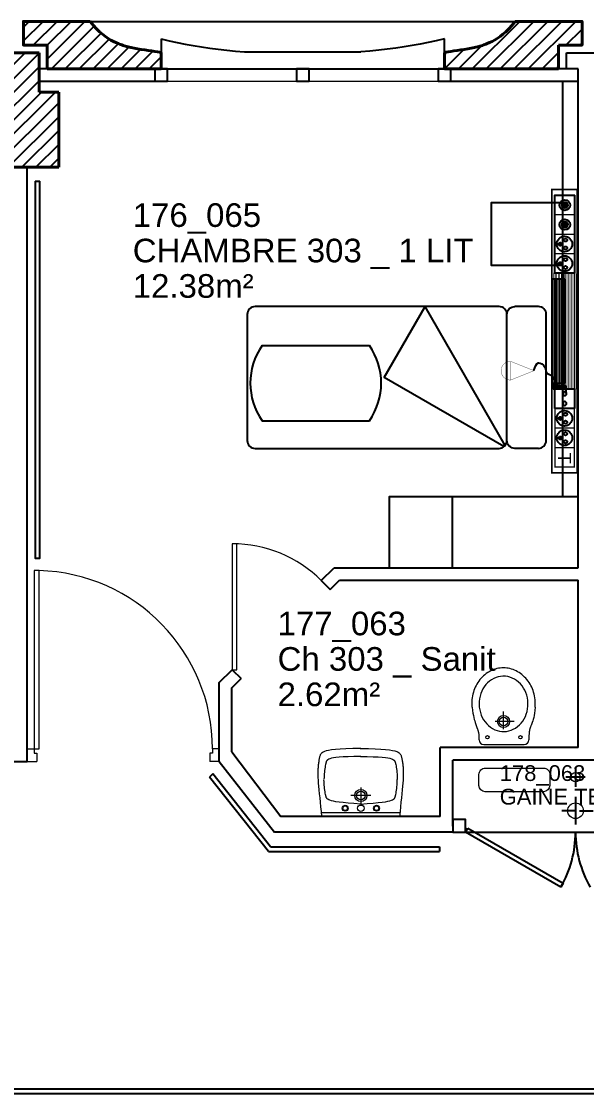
# Model space of a CAD drawing. Header units: metres. Extents: x 143.8 to 210.8, y 45.3 to 115.9.
# Drawn here: x 174.51 to 178.1, y 60.69 to 67.5 of the extents above; entities that cross this region are included whole.
import ezdxf

# ---------------------------------------------------------------- set-up
doc = ezdxf.new("R2010")
doc.units = ezdxf.units.M
doc.header["$LTSCALE"] = 0.6
doc.header["$MEASUREMENT"] = 0
doc.linetypes.add('CONTINU', pattern=[0])
doc.linetypes.add('HIDDEN2', pattern=[0.1875, 0.125, -0.0625])
doc.layers.get('0').update_dxf_attribs({"linetype": 'CONTINUOUS'})
for name, color, linetype in [('009 main courant', 181, 'CONTINUOUS'), ('400 Lits', 150, 'CONTINUOUS'), ('A_AGENC', 204, 'CONTINUOUS'), ('A_EQMP', 142, 'CONTINUOUS'), ('A_Etiqu_Gaine', 8, 'CONTINUOUS'), ('A_Etiqu_Gaine_code', 8, 'CONTINUOUS'), ('A_Etiqu_Local', 8, 'CONTINUOUS'), ('A_HACH_STRUC', 7, 'CONTINUOUS'), ('A_MUR_CLOIS', 8, 'CONTINU'), ('A_MURS_ALÈG', 7, 'CONTINU')]:
    doc.layers.add(name, color=color, linetype=linetype)
for name, color, linetype, lineweight in [('A_CHASS', 4, 'CONTINU', 0), ('A_MURS_STRU', 7, 'CONTINU', 40), ('A_PORTE', 8, 'CONTINU', 0), ('A_SANI', 5, 'CONTINU', 0)]:
    doc.layers.add(name, color=color, linetype=linetype, lineweight=lineweight)
doc.styles.add('Attribut', font='arial.ttf')
pattern_1 = [(0, (-148.712983, -85.579135), (0.0046875, 0.009375), [0, -0.009375])]

# ---------------------------------------------------------------- blocks, each defined once
blk = doc.blocks.new('TIRETTE-LIT')
at = {"layer": 'A_EQMP'}
h = blk.add_hatch(color=256, dxfattribs=at)
h.paths.add_polyline_path([(8.95, 3.75, 1), (6.05, 3.75, 1)])
h.paths.add_polyline_path([(6.05, -3.75, 1), (8.95, -3.75, 1)])
for p, q in [((0, 7.5), (0, -7.5)), ((15, 7.5), (0, 7.5)), ((15, -7.5), (15, 7.5)), ((0, -7.5), (15, -7.5))]:
    blk.add_line(p, q, dxfattribs=at)
at = {"layer": 'A_EQMP', "const_width": 0.24}
for points in [[(31.04, 21.42), (49.04, 28.62)], [(49.04, 28.62), (49.04, 14.22)], [(31.04, 21.42), (49.04, 14.22)]]:
    blk.add_lwpolyline(points, dxfattribs=at)
for points in [[(49.04, 14.22, 1), (49.04, 28.62, 1)], [(49.04, 27.42, 1.477033), (49.04, 27.42)]]:
    blk.add_lwpolyline(points, format="xyb", dxfattribs=at)
at = {"layer": 'A_EQMP'}
for centre in [(7.5, 3.75), (7.5, -3.75)]:
    blk.add_circle(centre, 1.45, dxfattribs=at)
blk.add_spline([(31.1, 21.54), (27.52, 27.45), (22.69, 24.22), (21.08, 19.57), (16.82, 17.32), (12.68, 10.42), (6.83, 9.91), (7.17, 3.87)], degree=3, dxfattribs=at)
blk = doc.blocks.new('A$C01C47C35')
at = {"layer": 'A_EQMP', "linetype": 'Continuous'}
h = blk.add_hatch(dxfattribs=at)
h.set_pattern_fill('DOTS', color=256, scale=0.15, style=0)
h.set_pattern_definition(pattern_1)
edge = h.paths.add_edge_path()
edge.add_line((1.2716, 0.4664), (1.2726, 0.4664))
edge.add_line((1.2726, 0.4664), (1.2726, 0.4839))
edge.add_line((1.2726, 0.4839), (0.5387, 0.4839))
edge.add_line((0.5387, 0.4839), (0.5387, 0.3239))
edge.add_line((0.5387, 0.3239), (0.574, 0.3239))
edge.add_line((0.574, 0.3239), (0.574, 0.4066))
edge.add_line((0.574, 0.4066), (0.905, 0.4066))
edge.add_line((0.905, 0.4066), (1.236, 0.4066))
edge.add_line((1.236, 0.4066), (1.236, 0.3499))
edge.add_spline(control_points=[(1.236, 0.3499), (1.2411, 0.3527), (1.2564, 0.3661), (1.2412, 0.4135), (1.2624, 0.4158), (1.2716, 0.4145)], knot_values=[28.337457, 28.337457, 28.337457, 28.337457, 30.502349, 36.382785, 39.476515, 39.476515, 39.476515, 39.476515], degree=3, periodic=0)
edge.add_line((1.2716, 0.4145), (1.2716, 0.4664))
at = {"layer": 'A_EQMP', "linetype": 'HIDDEN2'}
for points in [[(0.1237, 0.4052, 1), (0.0853, 0.4052, 1)], [(0.2478, 0.4052, 1), (0.2095, 0.4052, 1)], [(0.3424, 0.3767, 1), (0.3629, 0.3767, 1)], [(0.4665, 0.3767, 1), (0.487, 0.3767, 1)], [(1.4493, 0.3767, 1), (1.4697, 0.3767, 1)], [(1.5734, 0.3767, 1), (1.5939, 0.3767, 1)]]:
    blk.add_hatch(color=256, dxfattribs=at).paths.add_polyline_path(points)
at = {"layer": 'A_EQMP', "linetype": 'Continuous'}
h = blk.add_hatch(dxfattribs=at)
h.set_pattern_fill('DOTS', color=256, scale=0.15, style=0)
h.set_pattern_definition(pattern_1)
edge = h.paths.add_edge_path()
edge.add_spline(control_points=[(1.2716, 0.4145), (1.2624, 0.4158), (1.2412, 0.4135), (1.2564, 0.3661), (1.2411, 0.3527), (1.236, 0.3499)], knot_values=[28.337457, 28.337457, 28.337457, 28.337457, 31.431187, 37.311623, 39.476515, 39.476515, 39.476515, 39.476515], degree=3, periodic=0)
edge.add_line((1.236, 0.3499), (1.236, 0.3239))
edge.add_line((1.236, 0.3239), (1.2739, 0.3239))
edge.add_line((1.2739, 0.3239), (1.2739, 0.3423))
edge.add_line((1.2739, 0.3423), (1.2722, 0.3423))
edge.add_line((1.2722, 0.3423), (1.2722, 0.3423))
edge.add_line((1.2722, 0.3423), (1.2716, 0.3423))
edge.add_line((1.2716, 0.3423), (1.2716, 0.4145))
at = {"layer": 'A_EQMP'}
h = blk.add_hatch(dxfattribs=at)
h.set_pattern_fill('PLASTI', color=1, scale=0.16551, style=0)
h.set_pattern_definition([(360, (-8.3594, 6.80946), (1e-17, 0.04137741), []), (360, (-8.3594, 6.81463), (1e-17, 0.04137741), []), (360, (-8.3594, 6.819804), (1e-17, 0.04137741), []), (360, (-8.3594, 6.83532), (1e-17, 0.04137741), [])])
h.paths.add_polyline_path([(1.236, 0.3239), (1.236, 0.4066), (0.905, 0.4066), (0.574, 0.4066), (0.574, 0.3239)])
for p, q in [((0.574, 0.4066), (0.574, 0.3239)), ((0.905, 0.4066), (0.574, 0.4066)), ((0.905, 0.4066), (1.236, 0.4066)), ((1.236, 0.3239), (1.236, 0.4066)), ((0.574, 0.3239), (1.236, 0.3239))]:
    blk.add_line(p, q, dxfattribs=at)
for points, const_width in [([(1.805, 0.3239), (1.805, 0.4839), (0.005, 0.4839), (0.005, 0.3239)], 0.01), ([(0.5378, 0.3423), (0.5378, 0.4664), (0.0412, 0.4664), (0.0412, 0.3423)], 0.00828), ([(1.7688, 0.3423), (1.7688, 0.4664), (1.2722, 0.4664), (1.2722, 0.3423)], 0.00828)]:
    blk.add_lwpolyline(points, close=True, dxfattribs=dict(at, const_width=const_width))
at = {"layer": 'A_EQMP', "linetype": 'Continuous'}
blk.add_lwpolyline([(0.0412, 0.4664), (0.5378, 0.4664), (0.5378, 0.3423), (0.0412, 0.3423)], close=True, dxfattribs=at)
at = {"layer": 'A_EQMP', "const_width": 0.00828}
for points in [[(0.1654, 0.4664), (0.1654, 0.3423)], [(0.2895, 0.4664), (0.2895, 0.3423)], [(0.2895, 0.4664), (0.2895, 0.3423)], [(0.4136, 0.4664), (0.4136, 0.3423)], [(1.3964, 0.4664), (1.3964, 0.3423)], [(1.5205, 0.4664), (1.5205, 0.3423)], [(1.6446, 0.4664), (1.6446, 0.3423)], [(1.7688, 0.4664), (1.7688, 0.3423)]]:
    blk.add_lwpolyline(points, dxfattribs=at)
at = {"layer": 'A_EQMP'}
for centre, radius in [((0.1045, 0.4058), 0.0338), ((0.1045, 0.4052), 0.0192), ((0.2286, 0.4058), 0.0338), ((0.2286, 0.4052), 0.0192), ((0.3517, 0.4036), 0.0493), ((0.4759, 0.4036), 0.0493), ((1.4586, 0.4036), 0.0493), ((1.5827, 0.4036), 0.0493)]:
    blk.add_circle(centre, radius, dxfattribs=at)
at = {"layer": 'A_EQMP', "linetype": 'HIDDEN2'}
for centre in [(0.3265, 0.41), (0.3769, 0.41), (0.4506, 0.41), (0.5011, 0.41), (1.4334, 0.41), (1.4838, 0.41), (1.5575, 0.41), (1.6079, 0.41), (0.3526, 0.3767), (0.4768, 0.3767), (1.4595, 0.3767), (1.5836, 0.3767)]:
    blk.add_circle(centre, 0.0102, dxfattribs=at)
at = {"layer": 'A_EQMP', "linetype": 'HIDDEN2', "xscale": -0.00827548159, "yscale": 0.00827548159, "zscale": 0.00827548159, "rotation": 90}
blk.add_blockref('TIRETTE-LIT', (1.3337, 0.4664), dxfattribs=at)
at = {"layer": 'A_EQMP', "linetype": 'HIDDEN2', "insert": (1.6759, 0.4453), "char_height": 0.082755, "width": 0.124132, "attachment_point": 1}
blk.add_mtext('\\fArial|b0|i0|c0|p34;T', dxfattribs=at)
blk = doc.blocks.new('A_Etiqu_Local')
at = {"style": 'Attribut', "flags": 1}
for tag, p in [('CODE_HOPITAL', (-0.4463, 1.632)), ('CODE_SITE', (-0.4463, 1.407)), ('CODE_BATIMENT', (-0.4463, 1.182)), ('CODE_SECTEUR', (-0.4463, 0.957)), ('CODE_ETAGE', (-0.4463, 0.732)), ('NOM_NORMALISE', (-0.4463, -0.843)), ('SECTEUR_ACTIVITE', (-0.4463, -1.068)), ('SOUS_SECTEUR_ACTIVITE', (-0.4463, -1.293)), ('VOLUME', (-0.4463, -1.518)), ('SERVICE', (-0.4463, -1.743)), ('CODE_UG', (-0.4463, -1.968)), ('CODE_UA', (-0.4463, -2.193)), ('CODE_POLE', (-0.4463, -2.418)), ('OCCUPANT_EXTERNE', (-0.4463, -2.643)), ('DISPONIBILITE', (-0.4463, -2.868)), ('ACCES_HANDICAPES', (-0.4463, -3.093)), ('NATURE_SOL', (-0.4463, -3.318)), ('RISQUE_LABORATOIRE', (-0.4463, -3.543)), ('AMIANTE', (-0.4463, -3.768))]:
    blk.add_attdef(tag, p, '', height=0.15, dxfattribs=at)
at = {"layer": 'A_Etiqu_Local', "style": 'Attribut'}
for tag, p in [('CODE_PIECE', (-0.4463, 0.282)), ('NOM_USAGE', (-0.4463, 0.057)), ('SURFACE', (-0.4463, -0.168))]:
    blk.add_attdef(tag, p, '', height=0.15, dxfattribs=at)
blk = doc.blocks.new('A_Etiqu_Gaine')
at = {"style": 'Attribut', "flags": 1}
for tag, p in [('CODE_HOPITAL', (-0.4323, 0.8651)), ('CODE_SITE', (-0.4323, 0.7151)), ('CODE_BATIMENT', (-0.4323, 0.5651)), ('CODE_SECTEUR', (-0.4323, 0.4151)), ('CODE_ETAGE', (-0.4323, 0.2651)), ('NOM_NORMALISE', (-0.4323, -0.3349)), ('SECTEUR_ACTIVITE', (-0.4323, -0.4849)), ('SOUS_SECTEUR_ACTIVITE', (-0.4323, -0.6349)), ('SURFACE', (-0.4323, -0.7849)), ('CODE_UG', (-0.4323, -0.9349)), ('CODE_POLE', (-0.4323, -1.0849)), ('AMIANTE', (-0.4323, -1.2349))]:
    blk.add_attdef(tag, p, '', height=0.1, dxfattribs=at)
at = {"layer": 'A_Etiqu_Gaine', "style": 'Attribut'}
blk.add_attdef('NOM_USAGE', (-0.4323, -0.1849), '', height=0.1, dxfattribs=at)
at = {"layer": 'A_Etiqu_Gaine_code', "style": 'Attribut'}
blk.add_attdef('CODE_PIECE', (-0.4323, -0.0349), '', height=0.1, dxfattribs=at)
blk = doc.blocks.new('BROCA2-G448')
at = {"layer": '400 Lits', "linetype": 'Continuous'}
for p, q in [((31.970654, 20.049994), (32.230465, 20.499994)), ((32.739193, 19.618849), (32.230465, 20.499994)), ((32.950077, 20.499994), (32.800083, 20.499994)), ((32.75008, 19.649992), (32.75008, 20.449995)), ((32.731224, 19.61088), (31.970654, 20.049994)), ((32.950077, 19.599993), (32.800083, 19.599993))]:
    blk.add_line(p, q, dxfattribs=at)
for points in [[(32.700352, 20.499994), (31.150082, 20.499994, 0.414214), (31.100082, 20.449995), (31.100079, 19.649992, 0.414214), (31.150082, 19.599992), (32.700352, 19.599993)], [(32.700077, 19.599993, 0.414213), (32.750077, 19.649992), (32.75008, 20.449995, 0.414214), (32.700077, 20.499995)], [(32.800083, 19.599993, -0.414213), (32.750083, 19.649992), (32.75008, 20.449995, -0.414214), (32.800083, 20.499995)], [(32.950077, 19.599993, 0.414213), (33.000077, 19.649992), (33.00008, 20.449995, 0.414214), (32.950077, 20.499995)]]:
    blk.add_lwpolyline(points, format="xyb", dxfattribs=at)
blk = doc.blocks.new('BROCA2-G382')
at = {"layer": '400 Lits', "linetype": 'Continuous'}
for p, q in [((24.019503, 20.288546), (24.701082, 20.288546)), ((24.019503, 19.811441), (24.701082, 19.811441))]:
    blk.add_line(p, q, dxfattribs=at)
for start, end in [(145.007771, 214.992539), (325.007913, 34.99193)]:
    blk.add_arc((24.360292, 20.049994), 0.415985, start, end, dxfattribs=at)

msp = doc.modelspace()

# ---------------------------------------------------------------- hatches: boundary and pattern name
at = {"layer": 'A_HACH_STRUC'}
h = msp.add_hatch(dxfattribs=at)
h.set_pattern_fill('ANSI31', color=8, scale=0.5, angle=359.76959, style=0)
h.set_pattern_definition([(44.7696, (174.52521, 67.19617), (-0.044016, 0.0443715), [])])
h.paths.add_polyline_path([(175.174, 67.3392), (175.1661, 67.3415), (175.1585, 67.344), (175.151, 67.3466), (175.1435, 67.3493), (175.1361, 67.3522), (175.1286, 67.3552), (175.1132, 67.3618), (175.0972, 67.3693), (175.0808, 67.378), (175.0638, 67.3883), (175.0463, 67.4003), (175.0282, 67.4143), (175.0095, 67.4306), (174.9903, 67.4496), (174.9706, 67.4713), (174.9502, 67.4962), (174.9502, 67.4962), (174.5252, 67.4962), (174.5252, 67.3462), (174.6751, 67.3462), (174.6751, 67.1962), (175.4002, 67.1962), (175.4002, 67.299), (175.3903, 67.3009), (175.3764, 67.3031), (175.3595, 67.3056), (175.3401, 67.3085), (175.3188, 67.3116), (175.2965, 67.315), (175.2736, 67.3186), (175.251, 67.3224), (175.2292, 67.3263), (175.2089, 67.3304), (175.1996, 67.3325), (175.1907, 67.3347), (175.1822, 67.3369)])
h = msp.add_hatch(dxfattribs=at)
h.set_pattern_fill('ANSI31', color=8, scale=0.5, angle=359.76959, style=0)
h.set_pattern_definition([(44.7696, (177.20019, 67.19617), (-0.044016, 0.0443715), [])])
h.paths.add_polyline_path([(178.0752, 67.4962), (177.6502, 67.4962), (177.6298, 67.4713), (177.6101, 67.4496), (177.5909, 67.4306), (177.5722, 67.4143), (177.5541, 67.4003), (177.5366, 67.3883), (177.5196, 67.378), (177.5032, 67.3693), (177.4872, 67.3618), (177.4718, 67.3552), (177.4643, 67.3522), (177.4569, 67.3493), (177.4494, 67.3466), (177.4419, 67.344), (177.4343, 67.3415), (177.4264, 67.3392), (177.4182, 67.3369), (177.4098, 67.3347), (177.4008, 67.3325), (177.3915, 67.3304), (177.3712, 67.3263), (177.3494, 67.3224), (177.3268, 67.3186), (177.3039, 67.315), (177.2816, 67.3116), (177.2603, 67.3085), (177.2409, 67.3056), (177.224, 67.3031), (177.2101, 67.3009), (177.2002, 67.299), (177.2002, 67.1962), (177.2402, 67.1962), (177.9252, 67.1962), (177.9253, 67.1963), (177.9253, 67.3462), (178.0752, 67.3462)])
h = msp.add_hatch(dxfattribs=at)
h.set_pattern_fill('ANSI31', color=8, scale=0.5, angle=359.76959, style=0)
h.set_pattern_definition([(44.7696, (174.24985, 66.57117), (-0.044016, 0.0443715), [])])
h.paths.add_polyline_path([(174.7499, 67.0462), (174.625, 67.0462), (174.625, 67.2962), (174.3753, 67.2962), (174.3753, 67.0462), (174.2499, 67.0462), (174.2499, 66.5712), (174.5498, 66.5712), (174.7499, 66.5712)])

# ---------------------------------------------------------------- linework, layer by layer
at = {"layer": '009 main courant', "color": 8, "linetype": 'Continuous'}
for p, q in [((174.5998, 66.4812), (174.6298, 66.4812)), ((175.7298, 62.7176), (175.7086, 62.6964)), ((176.082, 62.223), (175.7086, 62.6964)), ((176.0944, 62.253), (175.7298, 62.7176)), ((176.0944, 62.253), (177.1692, 62.253)), ((177.1692, 62.253), (177.1692, 62.223)), ((176.082, 62.223), (177.1692, 62.223)), ((174.1998, 60.7161), (178.7999, 60.7161)), ((174.1998, 60.6861), (178.7999, 60.6861))]:
    msp.add_line(p, q, dxfattribs=at)
msp.add_lwpolyline([(174.5998, 66.4812), (174.5998, 64.0862), (174.6298, 64.0862), (174.6298, 66.4812)], dxfattribs=at)
at = {"layer": 'A_AGENC', "color": 8, "linetype": 'Continuous'}
for p, q in [((177.3336, 62.3463), (177.3486, 62.3723)), ((177.9398, 61.9963), (177.3336, 62.3463)), ((177.3486, 62.3723), (177.9548, 62.0223)), ((177.9548, 62.0223), (177.9398, 61.9963))]:
    msp.add_line(p, q, dxfattribs=at)
msp.add_lwpolyline([(177.3336, 62.3463), (177.3336, 62.4263), (177.2536, 62.4263), (177.2536, 62.3463), (178.8136, 62.3463)], dxfattribs=at)
for centre, start, end in [((177.3336, 62.3463), 329.99999, 359.99998), ((178.7336, 62.3463), 179.99999, 209.99999)]:
    msp.add_arc(centre, 0.7, start, end, dxfattribs=at)
at = {"layer": 'A_CHASS', "color": 8, "linetype": 'Continuous'}
for p, q in [((177.1602, 67.1962), (175.4402, 67.1962)), ((175.4402, 67.1162), (177.1602, 67.1162))]:
    msp.add_line(p, q, dxfattribs=at)
at = {"layer": 'A_EQMP', "color": 8, "linetype": 'Continuous'}
for p, q in [((177.9499, 67.1162), (177.9499, 64.4763)), ((177.2499, 64.4763), (177.2499, 64.0263)), ((178.0337, 62.7578), (178.0337, 62.6348)), ((178.0952, 62.6963), (177.9722, 62.6963)), ((178.0337, 62.5704), (178.0337, 62.3947)), ((178.0337, 62.4825), (177.9458, 62.4825)), ((178.0587, 62.4825), (178.1466, 62.4825))]:
    msp.add_line(p, q, dxfattribs=at)
msp.add_lwpolyline([(177.9499, 65.9462), (177.4999, 65.9462), (177.4999, 66.3462), (177.9499, 66.3462)], dxfattribs=at)
msp.add_lwpolyline([(178.0499, 64.0263), (178.0499, 64.4763), (176.8499, 64.4763), (176.8499, 64.0263)], close=True, dxfattribs=at)
at = {"layer": 'A_MUR_CLOIS', "color": 8, "linetype": 'Continuous'}
for p, q in [((177.9754, 67.2962), (178.225, 67.2962)), ((177.9754, 67.1962), (177.9754, 67.2962)), ((175.4402, 67.1962), (174.6251, 67.1962)), ((178.0502, 67.1962), (177.1602, 67.1962)), ((178.0502, 64.0263), (178.0502, 67.1962)), ((174.5498, 62.7963), (174.5498, 66.5712)), ((176.4179, 63.9441), (176.5001, 64.0263)), ((176.5001, 64.0263), (178.0499, 64.0263)), ((176.4179, 63.9441), (176.4745, 63.8876)), ((176.4745, 63.8876), (176.5332, 63.9463)), ((176.5332, 63.9463), (178.0499, 63.9463)), ((178.0502, 62.8833), (178.0502, 63.9463)), ((175.7701, 63.2963), (175.8523, 63.3785)), ((175.8523, 63.3785), (175.9088, 63.3219)), ((175.7701, 62.7963), (175.7701, 63.2963)), ((175.8501, 63.2632), (175.9088, 63.3219)), ((175.8501, 62.8577), (175.8501, 63.2632)), ((175.8501, 62.8577), (176.1615, 62.4463)), ((178.0502, 62.8833), (177.1736, 62.8833)), ((177.1736, 62.4463), (177.1736, 62.8833)), ((174.4498, 62.7963), (174.5498, 62.7963)), ((175.7701, 62.7963), (176.1201, 62.3463)), ((178.8136, 62.8033), (177.2536, 62.8033)), ((177.2536, 62.3838), (177.2536, 62.8033)), ((177.1736, 62.4463), (176.1615, 62.4463)), ((177.2536, 62.3463), (176.1201, 62.3463))]:
    msp.add_line(p, q, dxfattribs=at)
for points in [[(174.6251, 67.1162), (174.6251, 67.1962)], [(175.3602, 67.1962), (175.3602, 67.1162)], [(175.4402, 67.1162), (175.4402, 67.1962)], [(177.1602, 67.1962), (177.1602, 67.1162), (178.0502, 67.1162)], [(177.2402, 67.1162), (177.2402, 67.1962)], [(174.6251, 67.1162), (175.4402, 67.1162)]]:
    msp.add_lwpolyline(points, dxfattribs=at)
msp.add_lwpolyline([(176.2602, 67.1962), (176.2602, 67.1162), (176.3402, 67.1162), (176.3402, 67.1962)], close=True, dxfattribs=at)
at = {"layer": 'A_MURS_ALÈG', "color": 8, "ltscale": 200}
for p, q in [((174.9502, 67.4962), (177.6502, 67.4962)), ((175.4002, 67.3862), (175.4002, 67.1962)), ((175.4002, 67.3862), (175.4514, 67.3737)), ((175.4514, 67.3737), (175.5024, 67.3623)), ((175.5024, 67.3623), (175.5535, 67.352)), ((177.098, 67.3623), (177.0469, 67.352)), ((177.149, 67.3737), (177.098, 67.3623)), ((177.2002, 67.3862), (177.149, 67.3737)), ((177.2002, 67.1962), (177.2002, 67.3862)), ((175.5535, 67.352), (175.6048, 67.3426)), ((175.6048, 67.3426), (175.6567, 67.3342)), ((175.6567, 67.3342), (175.7093, 67.3265)), ((175.7093, 67.3265), (175.7627, 67.3196)), ((175.7627, 67.3196), (175.8174, 67.3134)), ((175.8174, 67.3134), (175.8733, 67.3078)), ((175.8733, 67.3078), (175.9308, 67.3028)), ((175.9308, 67.3028), (176.6696, 67.3028)), ((176.7271, 67.3078), (176.6696, 67.3028)), ((176.783, 67.3134), (176.7271, 67.3078)), ((176.8376, 67.3196), (176.783, 67.3134)), ((176.8911, 67.3265), (176.8376, 67.3196)), ((176.9437, 67.3342), (176.8911, 67.3265)), ((176.9956, 67.3426), (176.9437, 67.3342)), ((177.0469, 67.352), (176.9956, 67.3426))]:
    msp.add_line(p, q, dxfattribs=at)
at = {"layer": 'A_MURS_ALÈG', "color": 8, "linetype": 'Continuous'}
msp.add_line((175.4002, 67.1962), (177.2002, 67.1962), dxfattribs=at)
at = {"layer": 'A_MURS_STRU', "color": 8, "linetype": 'Continuous'}
for p, q in [((174.3753, 67.2962), (174.625, 67.2962)), ((174.625, 67.2962), (174.625, 67.0462)), ((174.6751, 67.3462), (174.6751, 67.1962)), ((175.4003, 67.299), (175.4002, 67.1962)), ((177.2002, 67.2962), (177.2002, 67.1962)), ((177.9253, 67.3462), (177.9253, 67.1962)), ((175.4002, 67.1962), (174.6751, 67.1962)), ((177.2002, 67.1962), (177.9253, 67.1962)), ((174.7499, 67.0462), (174.625, 67.0462))]:
    msp.add_line(p, q, dxfattribs=at)
for points in [[(174.6751, 67.3462), (174.5252, 67.3462), (174.5252, 67.4962), (174.9502, 67.4962)], [(174.9502, 67.4962), (174.9706, 67.4713), (174.9903, 67.4496), (175.0095, 67.4306), (175.0282, 67.4143), (175.0463, 67.4003), (175.0638, 67.3883), (175.0808, 67.378), (175.0972, 67.3693), (175.1132, 67.3618), (175.1286, 67.3552), (175.1286, 67.3552), (175.1361, 67.3522), (175.1435, 67.3493), (175.151, 67.3466), (175.1585, 67.344), (175.1661, 67.3415), (175.174, 67.3392), (175.1822, 67.3369), (175.1907, 67.3347), (175.1996, 67.3325), (175.2089, 67.3304), (175.2089, 67.3304), (175.2292, 67.3263), (175.251, 67.3224), (175.2736, 67.3186), (175.2965, 67.315), (175.3188, 67.3116), (175.3401, 67.3085), (175.3595, 67.3056), (175.3764, 67.3031), (175.3903, 67.3009), (175.4003, 67.299)], [(177.6502, 67.4962), (177.6298, 67.4713), (177.6101, 67.4496), (177.5909, 67.4306), (177.5722, 67.4143), (177.5541, 67.4003), (177.5366, 67.3883), (177.5196, 67.378), (177.5032, 67.3693), (177.4872, 67.3618), (177.4718, 67.3552), (177.4718, 67.3552), (177.4643, 67.3522), (177.4569, 67.3493), (177.4494, 67.3466), (177.4419, 67.344), (177.4343, 67.3415), (177.4264, 67.3392), (177.4182, 67.3369), (177.4098, 67.3347), (177.4008, 67.3325), (177.3915, 67.3304), (177.3915, 67.3304), (177.3712, 67.3263), (177.3494, 67.3224), (177.3268, 67.3186), (177.3039, 67.315), (177.2816, 67.3116), (177.2603, 67.3085), (177.2409, 67.3056), (177.224, 67.3031), (177.2101, 67.3009), (177.2001, 67.299)], [(177.9253, 67.3462), (178.0752, 67.3462), (178.0752, 67.4962), (177.6502, 67.4962)], [(174.2499, 67.0462), (174.2499, 66.5712), (174.7499, 66.5712)], [(174.7499, 66.5712), (174.7499, 67.0462)]]:
    msp.add_lwpolyline(points, dxfattribs=at)
at = {"layer": 'A_PORTE', "color": 8, "linetype": 'Continuous'}
for p, q in [((174.5942, 64.0079), (174.5942, 62.8485)), ((174.6242, 64.0079), (174.5942, 64.0079)), ((174.6242, 62.8763), (174.6242, 64.0079)), ((174.5503, 62.7963), (174.5503, 62.8763)), ((174.5503, 62.8763), (174.6242, 62.8763)), ((175.7262, 62.8763), (175.7262, 62.8485)), ((175.7701, 62.8763), (175.7262, 62.8763)), ((175.7701, 62.7963), (175.7701, 62.8763)), ((174.5503, 62.7963), (174.6102, 62.7963)), ((174.5942, 62.8485), (174.6102, 62.8485)), ((174.6102, 62.8485), (174.6102, 62.7963)), ((175.7102, 62.8485), (175.7102, 62.7963)), ((175.7262, 62.8485), (175.7102, 62.8485)), ((175.7701, 62.7963), (175.7102, 62.7963))]:
    msp.add_line(p, q, dxfattribs=at)
msp.add_lwpolyline([(175.8823, 63.3785), (175.8823, 64.1785), (175.8523, 64.1785), (175.8523, 63.3785)], close=True, dxfattribs=at)
msp.add_arc((175.8523, 63.3785), 0.8, 44.99998, 90, dxfattribs=at)
at = {"layer": 'A_PORTE', "color": 8}
msp.add_arc((174.5942, 62.8763), 1.132, 0, 88.48138, dxfattribs=at)
at = {"layer": 'A_SANI', "color": 8, "linetype": 'Continuous'}
for p, q in [((177.5763, 63.0003), (177.5763, 63.1126)), ((177.6447, 63.0491), (177.5226, 63.0491)), ((177.4201, 62.9353), (177.4202, 62.9322)), ((177.7374, 62.9353), (177.7373, 62.9322)), ((176.4379, 62.8589), (176.4292, 62.8547)), ((176.4494, 62.8628), (176.4379, 62.8589)), ((176.4645, 62.8662), (176.4494, 62.8628)), ((176.4838, 62.8693), (176.4645, 62.8662)), ((176.5081, 62.872), (176.4838, 62.8693)), ((176.5381, 62.8742), (176.5081, 62.872)), ((176.5745, 62.876), (176.5381, 62.8742)), ((176.6181, 62.8773), (176.5745, 62.876)), ((176.6695, 62.878), (176.6181, 62.8773)), ((176.6656, 62.878), (176.717, 62.8773)), ((176.717, 62.8773), (176.7605, 62.876)), ((176.7605, 62.876), (176.797, 62.8742)), ((176.797, 62.8742), (176.827, 62.872)), ((176.827, 62.872), (176.8513, 62.8693)), ((176.8513, 62.8693), (176.8706, 62.8662)), ((176.8706, 62.8662), (176.8856, 62.8628)), ((176.8856, 62.8628), (176.8972, 62.8589)), ((176.8972, 62.8589), (176.9059, 62.8547)), ((177.4502, 62.9033), (177.7073, 62.9033)), ((176.4015, 62.793), (176.4007, 62.7865)), ((176.4025, 62.7993), (176.4015, 62.793)), ((176.4034, 62.8053), (176.4025, 62.7993)), ((176.4044, 62.8111), (176.4034, 62.8053)), ((176.4054, 62.8164), (176.4044, 62.8111)), ((176.4065, 62.8212), (176.4054, 62.8164)), ((176.4076, 62.8257), (176.4065, 62.8212)), ((176.4089, 62.8297), (176.4076, 62.8257)), ((176.4102, 62.8334), (176.4089, 62.8297)), ((176.4117, 62.8367), (176.4102, 62.8334)), ((176.4134, 62.8398), (176.4117, 62.8367)), ((176.4153, 62.8427), (176.4134, 62.8398)), ((176.4174, 62.8453), (176.4153, 62.8427)), ((176.4198, 62.8478), (176.4174, 62.8453)), ((176.4226, 62.8502), (176.4198, 62.8478)), ((176.4292, 62.8547), (176.4226, 62.8502)), ((176.9059, 62.8547), (176.9125, 62.8502)), ((176.9125, 62.8502), (176.9152, 62.8478)), ((176.9152, 62.8478), (176.9176, 62.8453)), ((176.9176, 62.8453), (176.9198, 62.8427)), ((176.9198, 62.8427), (176.9217, 62.8398)), ((176.9217, 62.8398), (176.9234, 62.8367)), ((176.9234, 62.8367), (176.9249, 62.8334)), ((176.9249, 62.8334), (176.9262, 62.8297)), ((176.9262, 62.8297), (176.9274, 62.8257)), ((176.9274, 62.8257), (176.9286, 62.8212)), ((176.9286, 62.8212), (176.9296, 62.8164)), ((176.9296, 62.8164), (176.9307, 62.8111)), ((176.9307, 62.8111), (176.9316, 62.8053)), ((176.9316, 62.8053), (176.9326, 62.7993)), ((176.9326, 62.7993), (176.9335, 62.793)), ((176.9335, 62.793), (176.9344, 62.7865)), ((176.3958, 62.7259), (176.3957, 62.7201)), ((176.3959, 62.7315), (176.3958, 62.7259)), ((176.3961, 62.7371), (176.3959, 62.7315)), ((176.3964, 62.7427), (176.3961, 62.7371)), ((176.3968, 62.7484), (176.3964, 62.7427)), ((176.3972, 62.7543), (176.3968, 62.7484)), ((176.3978, 62.7605), (176.3972, 62.7543)), ((176.3984, 62.7669), (176.3978, 62.7605)), ((176.3991, 62.7734), (176.3984, 62.7669)), ((176.3999, 62.78), (176.3991, 62.7734)), ((176.4007, 62.7865), (176.3999, 62.78)), ((176.9344, 62.7865), (176.9352, 62.78)), ((176.9352, 62.78), (176.936, 62.7734)), ((176.936, 62.7734), (176.9366, 62.7669)), ((176.9366, 62.7669), (176.9373, 62.7605)), ((176.9373, 62.7605), (176.9378, 62.7543)), ((176.9378, 62.7543), (176.9383, 62.7484)), ((176.9383, 62.7484), (176.9387, 62.7427)), ((176.9387, 62.7427), (176.939, 62.7371)), ((176.939, 62.7371), (176.9392, 62.7315)), ((176.9392, 62.7315), (176.9393, 62.7259)), ((176.9393, 62.7259), (176.9393, 62.7201)), ((176.3957, 62.7201), (176.3958, 62.714)), ((176.3958, 62.714), (176.396, 62.7076)), ((176.396, 62.7076), (176.3963, 62.7008)), ((176.3963, 62.7008), (176.3966, 62.6935)), ((176.3966, 62.6935), (176.3977, 62.6772)), ((176.3977, 62.6772), (176.3992, 62.6586)), ((176.3992, 62.6586), (176.401, 62.6379)), ((176.9359, 62.6586), (176.9341, 62.6379)), ((176.9374, 62.6772), (176.9359, 62.6586)), ((176.9384, 62.6935), (176.9374, 62.6772)), ((176.9388, 62.7008), (176.9384, 62.6935)), ((176.9391, 62.7076), (176.9388, 62.7008)), ((176.9392, 62.714), (176.9391, 62.7076)), ((176.9393, 62.7201), (176.9392, 62.714)), ((176.401, 62.6379), (176.4031, 62.6153)), ((176.4031, 62.6153), (176.4054, 62.5908)), ((176.4054, 62.5908), (176.408, 62.5647)), ((176.6695, 62.6309), (176.6695, 62.5288)), ((176.9296, 62.5908), (176.927, 62.5647)), ((176.932, 62.6153), (176.9296, 62.5908)), ((176.9341, 62.6379), (176.932, 62.6153)), ((176.408, 62.5647), (176.4108, 62.537)), ((176.4108, 62.537), (176.4137, 62.508)), ((176.7327, 62.5798), (176.6063, 62.5798)), ((176.9242, 62.537), (176.9213, 62.508)), ((176.927, 62.5647), (176.9242, 62.537)), ((176.4137, 62.508), (176.4168, 62.4777)), ((176.4168, 62.4777), (176.4199, 62.4463)), ((176.4199, 62.4712), (176.9152, 62.4712)), ((176.9183, 62.4777), (176.9152, 62.4463)), ((176.9213, 62.508), (176.9183, 62.4777)), ((176.4199, 62.4463), (176.9152, 62.4463))]:
    msp.add_line(p, q, dxfattribs=at)
for points in [[(177.7774, 63.1401, 0.092603), (177.7672, 63.2351, 0.097518), (177.7249, 63.3153, 0.107322), (177.6554, 63.3711, 0.116228), (177.5753, 63.39, 0.11669), (177.4952, 63.371, 0.108258), (177.4264, 63.3153, 0.098236), (177.3848, 63.2352, 0.092772), (177.3754, 63.1401, 0.094013)], [(177.5145, 63.323, 0.102556), (177.464, 63.2834, 0.093461), (177.4317, 63.2267, 0.177185), (177.4346, 63.0902, 0.093461), (177.4691, 63.0349, 0.102556), (177.5212, 62.9975, 0.222941), (177.6381, 62.9999, 0.102556), (177.6887, 63.0394, 0.093461), (177.7209, 63.0961, 0.177028), (177.7181, 63.2326, 0.093461), (177.6835, 63.288, 0.102556), (177.6314, 63.3254, 0.222835), (177.5145, 63.323)]]:
    msp.add_lwpolyline(points, format="xyb", dxfattribs=at)
for points in [[(177.3761, 63.1394), (177.379, 63.1201), (177.3819, 63.1029), (177.3848, 63.0877), (177.3876, 63.0744), (177.3904, 63.0627), (177.393, 63.0526), (177.3955, 63.0438), (177.3979, 63.0362), (177.4001, 63.0296), (177.4022, 63.0239), (177.4022, 63.0239), (177.4031, 63.0213), (177.404, 63.0188), (177.4049, 63.0165), (177.4057, 63.0143), (177.4065, 63.0121), (177.4073, 63.01), (177.4081, 63.008), (177.4088, 63.0059), (177.4096, 63.0039), (177.4103, 63.0018), (177.4103, 63.0018), (177.411, 62.9997), (177.4118, 62.9975), (177.4125, 62.9953), (177.4132, 62.993), (177.4139, 62.9908), (177.4145, 62.9885), (177.4151, 62.9862), (177.4157, 62.9839), (177.4163, 62.9816), (177.4168, 62.9794), (177.4168, 62.9794), (177.4177, 62.975), (177.4184, 62.9706), (177.4189, 62.9663), (177.4194, 62.9621), (177.4197, 62.9578), (177.4198, 62.9535), (177.42, 62.9491), (177.42, 62.9447), (177.4201, 62.9401), (177.4201, 62.9353)], [(177.7765, 63.1394), (177.7748, 63.1201), (177.7727, 63.1029), (177.7703, 63.0877), (177.7676, 63.0744), (177.7648, 63.0627), (177.7619, 63.0526), (177.7589, 63.0438), (177.7561, 63.0362), (177.7534, 63.0296), (177.751, 63.0239), (177.751, 63.0239), (177.7499, 63.0213), (177.7489, 63.0188), (177.7479, 63.0165), (177.7471, 63.0143), (177.7462, 63.0121), (177.7455, 63.01), (177.7448, 63.008), (177.7441, 63.0059), (177.7435, 63.0039), (177.7429, 63.0018), (177.7429, 63.0018), (177.7424, 62.9997), (177.7419, 62.9975), (177.7414, 62.9953), (177.741, 62.993), (177.7406, 62.9908), (177.7403, 62.9885), (177.7399, 62.9862), (177.7396, 62.9839), (177.7393, 62.9816), (177.7391, 62.9794), (177.7391, 62.9794), (177.7386, 62.975), (177.7383, 62.9706), (177.738, 62.9663), (177.7378, 62.9621), (177.7376, 62.9578), (177.7375, 62.9535), (177.7375, 62.9491), (177.7375, 62.9447), (177.7374, 62.9401), (177.7374, 62.9353)], [(176.6697, 62.8272), (176.6258, 62.8268), (176.5885, 62.8259), (176.5574, 62.8246), (176.5318, 62.8229), (176.5111, 62.8208), (176.4947, 62.8184), (176.4819, 62.8158), (176.4722, 62.8128), (176.4649, 62.8097), (176.4595, 62.8064), (176.4595, 62.8064), (176.4573, 62.8047), (176.4554, 62.8029), (176.4537, 62.8011), (176.4523, 62.7991), (176.451, 62.797), (176.4499, 62.7947), (176.4489, 62.7922), (176.448, 62.7895), (176.4471, 62.7866), (176.4463, 62.7833), (176.4463, 62.7833), (176.4447, 62.776), (176.4432, 62.7677), (176.4417, 62.7584), (176.4403, 62.7485), (176.439, 62.738), (176.4378, 62.7271), (176.4368, 62.716), (176.436, 62.7049), (176.4354, 62.6938), (176.435, 62.6831)], [(176.6664, 62.8272), (176.7103, 62.8268), (176.7476, 62.8259), (176.7787, 62.8246), (176.8043, 62.8229), (176.825, 62.8208), (176.8415, 62.8184), (176.8542, 62.8158), (176.8639, 62.8128), (176.8712, 62.8097), (176.8766, 62.8064), (176.8766, 62.8064), (176.8788, 62.8047), (176.8807, 62.8029), (176.8824, 62.8011), (176.8839, 62.7991), (176.8851, 62.797), (176.8863, 62.7947), (176.8872, 62.7922), (176.8882, 62.7895), (176.889, 62.7866), (176.8898, 62.7833), (176.8898, 62.7833), (176.8914, 62.776), (176.8929, 62.7677), (176.8944, 62.7584), (176.8959, 62.7484), (176.8972, 62.7377), (176.8983, 62.7267), (176.8993, 62.7153), (176.9002, 62.7038), (176.9008, 62.6922), (176.9011, 62.6809)], [(176.6697, 62.5251), (176.6258, 62.5281), (176.5885, 62.531), (176.5574, 62.5339), (176.5318, 62.5369), (176.5111, 62.5398), (176.4947, 62.5428), (176.4819, 62.5458), (176.4722, 62.5489), (176.4649, 62.5521), (176.4595, 62.5554), (176.4595, 62.5554), (176.4573, 62.5571), (176.4554, 62.5589), (176.4537, 62.5607), (176.4523, 62.5627), (176.451, 62.5648), (176.4499, 62.5671), (176.4489, 62.5696), (176.448, 62.5723), (176.4471, 62.5752), (176.4463, 62.5785), (176.4463, 62.5785), (176.4447, 62.5858), (176.4432, 62.5941), (176.4417, 62.6034), (176.4403, 62.6133), (176.439, 62.6238), (176.4378, 62.6347), (176.4368, 62.6458), (176.436, 62.6569), (176.4354, 62.668), (176.435, 62.6787)], [(176.6664, 62.5251), (176.7103, 62.5281), (176.7476, 62.531), (176.7787, 62.5339), (176.8043, 62.5369), (176.825, 62.5398), (176.8415, 62.5428), (176.8542, 62.5458), (176.8639, 62.5489), (176.8712, 62.5521), (176.8766, 62.5554), (176.8766, 62.5554), (176.8788, 62.5571), (176.8807, 62.5589), (176.8824, 62.5607), (176.8839, 62.5627), (176.8851, 62.5648), (176.8863, 62.5671), (176.8872, 62.5696), (176.8882, 62.5723), (176.889, 62.5752), (176.8898, 62.5785), (176.8898, 62.5785), (176.8914, 62.5858), (176.8929, 62.5941), (176.8944, 62.6034), (176.8959, 62.6134), (176.8972, 62.6241), (176.8983, 62.6351), (176.8993, 62.6465), (176.9002, 62.658), (176.9008, 62.6696), (176.9011, 62.6809)]]:
    msp.add_lwpolyline(points, dxfattribs=at)
msp.add_lwpolyline([(177.4202, 62.6433), (177.4202, 62.7133, -0.414214), (177.4602, 62.7533), (177.8302, 62.7533, -0.414214), (177.8702, 62.7133), (177.8702, 62.6433, -0.414213), (177.8302, 62.6033), (177.4602, 62.6033, -0.414213)], format="xyb", close=True, dxfattribs=at)
for centre, radius in [((177.5763, 63.0491), 0.0383), ((177.5763, 63.0491), 0.0276), ((177.4738, 62.9494), 0.0105), ((177.6837, 62.9494), 0.0105), ((178.0337, 62.6963), 0.03), ((176.6695, 62.5798), 0.0387), ((176.6695, 62.5798), 0.0274), ((176.57, 62.4984), 0.0189), ((176.6695, 62.4984), 0.0204), ((176.769, 62.4984), 0.0189), ((178.0337, 62.4825), 0.05), ((176.57, 62.4984), 0.0144), ((176.769, 62.4984), 0.0144)]:
    msp.add_circle(centre, radius, dxfattribs=at)
for centre, start, end in [((177.4502, 62.9333), 182.18352, 270), ((177.7073, 62.9333), 270, 357.81648)]:
    msp.add_arc(centre, 0.03, start, end, dxfattribs=at)

# ---------------------------------------------------------------- block references
at = {"layer": '400 Lits', "color": 8}
for name, p in [('BROCA2-G448', (144.8477, 45.1845)), ('BROCA2-G382', (152.0227, 45.1487))]:
    msp.add_blockref(name, p, dxfattribs=at)
at = {"layer": 'A_EQMP', "color": 8, "linetype": 'Continuous', "rotation": 270}
msp.add_blockref('A$C01C47C35', (177.5599, 66.4341), dxfattribs=at)
at = {"layer": 'A_Etiqu_Gaine', "color": 8}
ref = msp.add_blockref('A_Etiqu_Gaine', (177.9842, 62.7065), dxfattribs=at)
ref.add_attrib('CODE_PIECE', '178_063', (177.5518, 62.6717), dxfattribs={"layer": 'A_Etiqu_Gaine_code', "height": 0.1, "style": 'Attribut'})
ref.add_attrib('NOM_USAGE', 'GAINE TEC ', (177.5518, 62.5217), dxfattribs={"height": 0.1, "style": 'Attribut'})
at = {"layer": 'A_Etiqu_Local', "color": 8}
ref = msp.add_blockref('A_Etiqu_Local', (175.6661, 65.9091), dxfattribs=at)
ref.add_attrib('CODE_PIECE', '176_065', (175.2198, 66.191), dxfattribs={"height": 0.15, "style": 'Attribut'})
ref.add_attrib('NOM_USAGE', 'CHAMBRE 303 _ 1 LIT', (175.2198, 65.966), dxfattribs={"height": 0.15, "style": 'Attribut'})
ref.add_attrib('SURFACE', '12.38m²', (175.2198, 65.741), dxfattribs={"height": 0.15, "style": 'Attribut'})
ref = msp.add_blockref('A_Etiqu_Local', (176.5865, 63.315), dxfattribs=at)
ref.add_attrib('CODE_PIECE', '177_063', (176.1402, 63.5969), dxfattribs={"height": 0.15, "style": 'Attribut'})
ref.add_attrib('NOM_USAGE', 'Ch 303 _ Sanit', (176.1402, 63.3719), dxfattribs={"height": 0.15, "style": 'Attribut'})
ref.add_attrib('SURFACE', '2.62m²', (176.1402, 63.1469), dxfattribs={"height": 0.15, "style": 'Attribut'})

doc.saveas('drawing.dxf')
